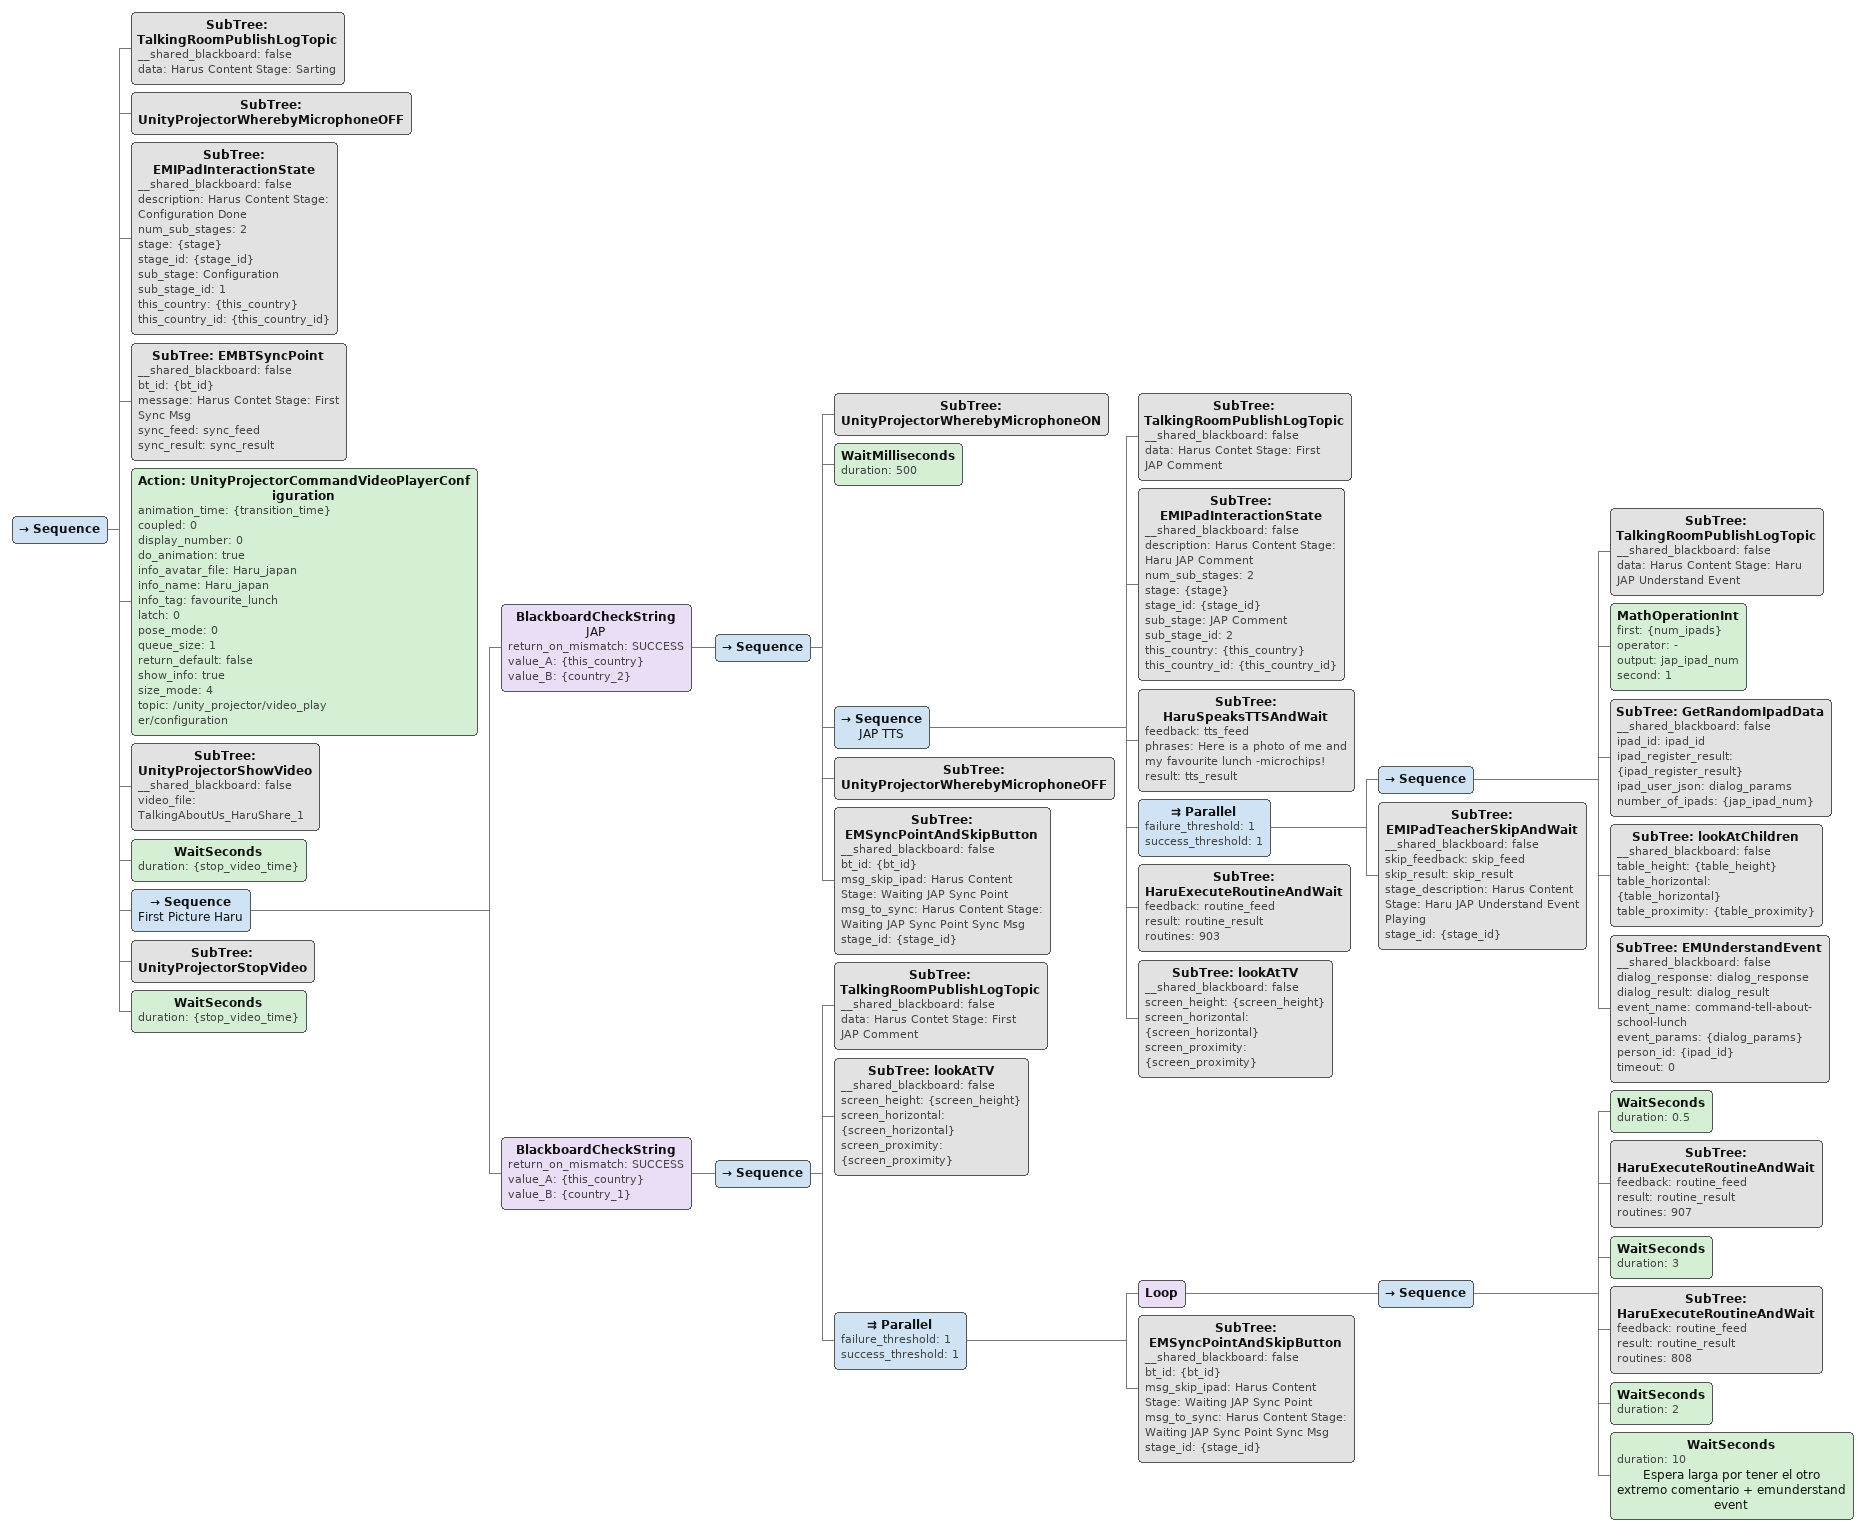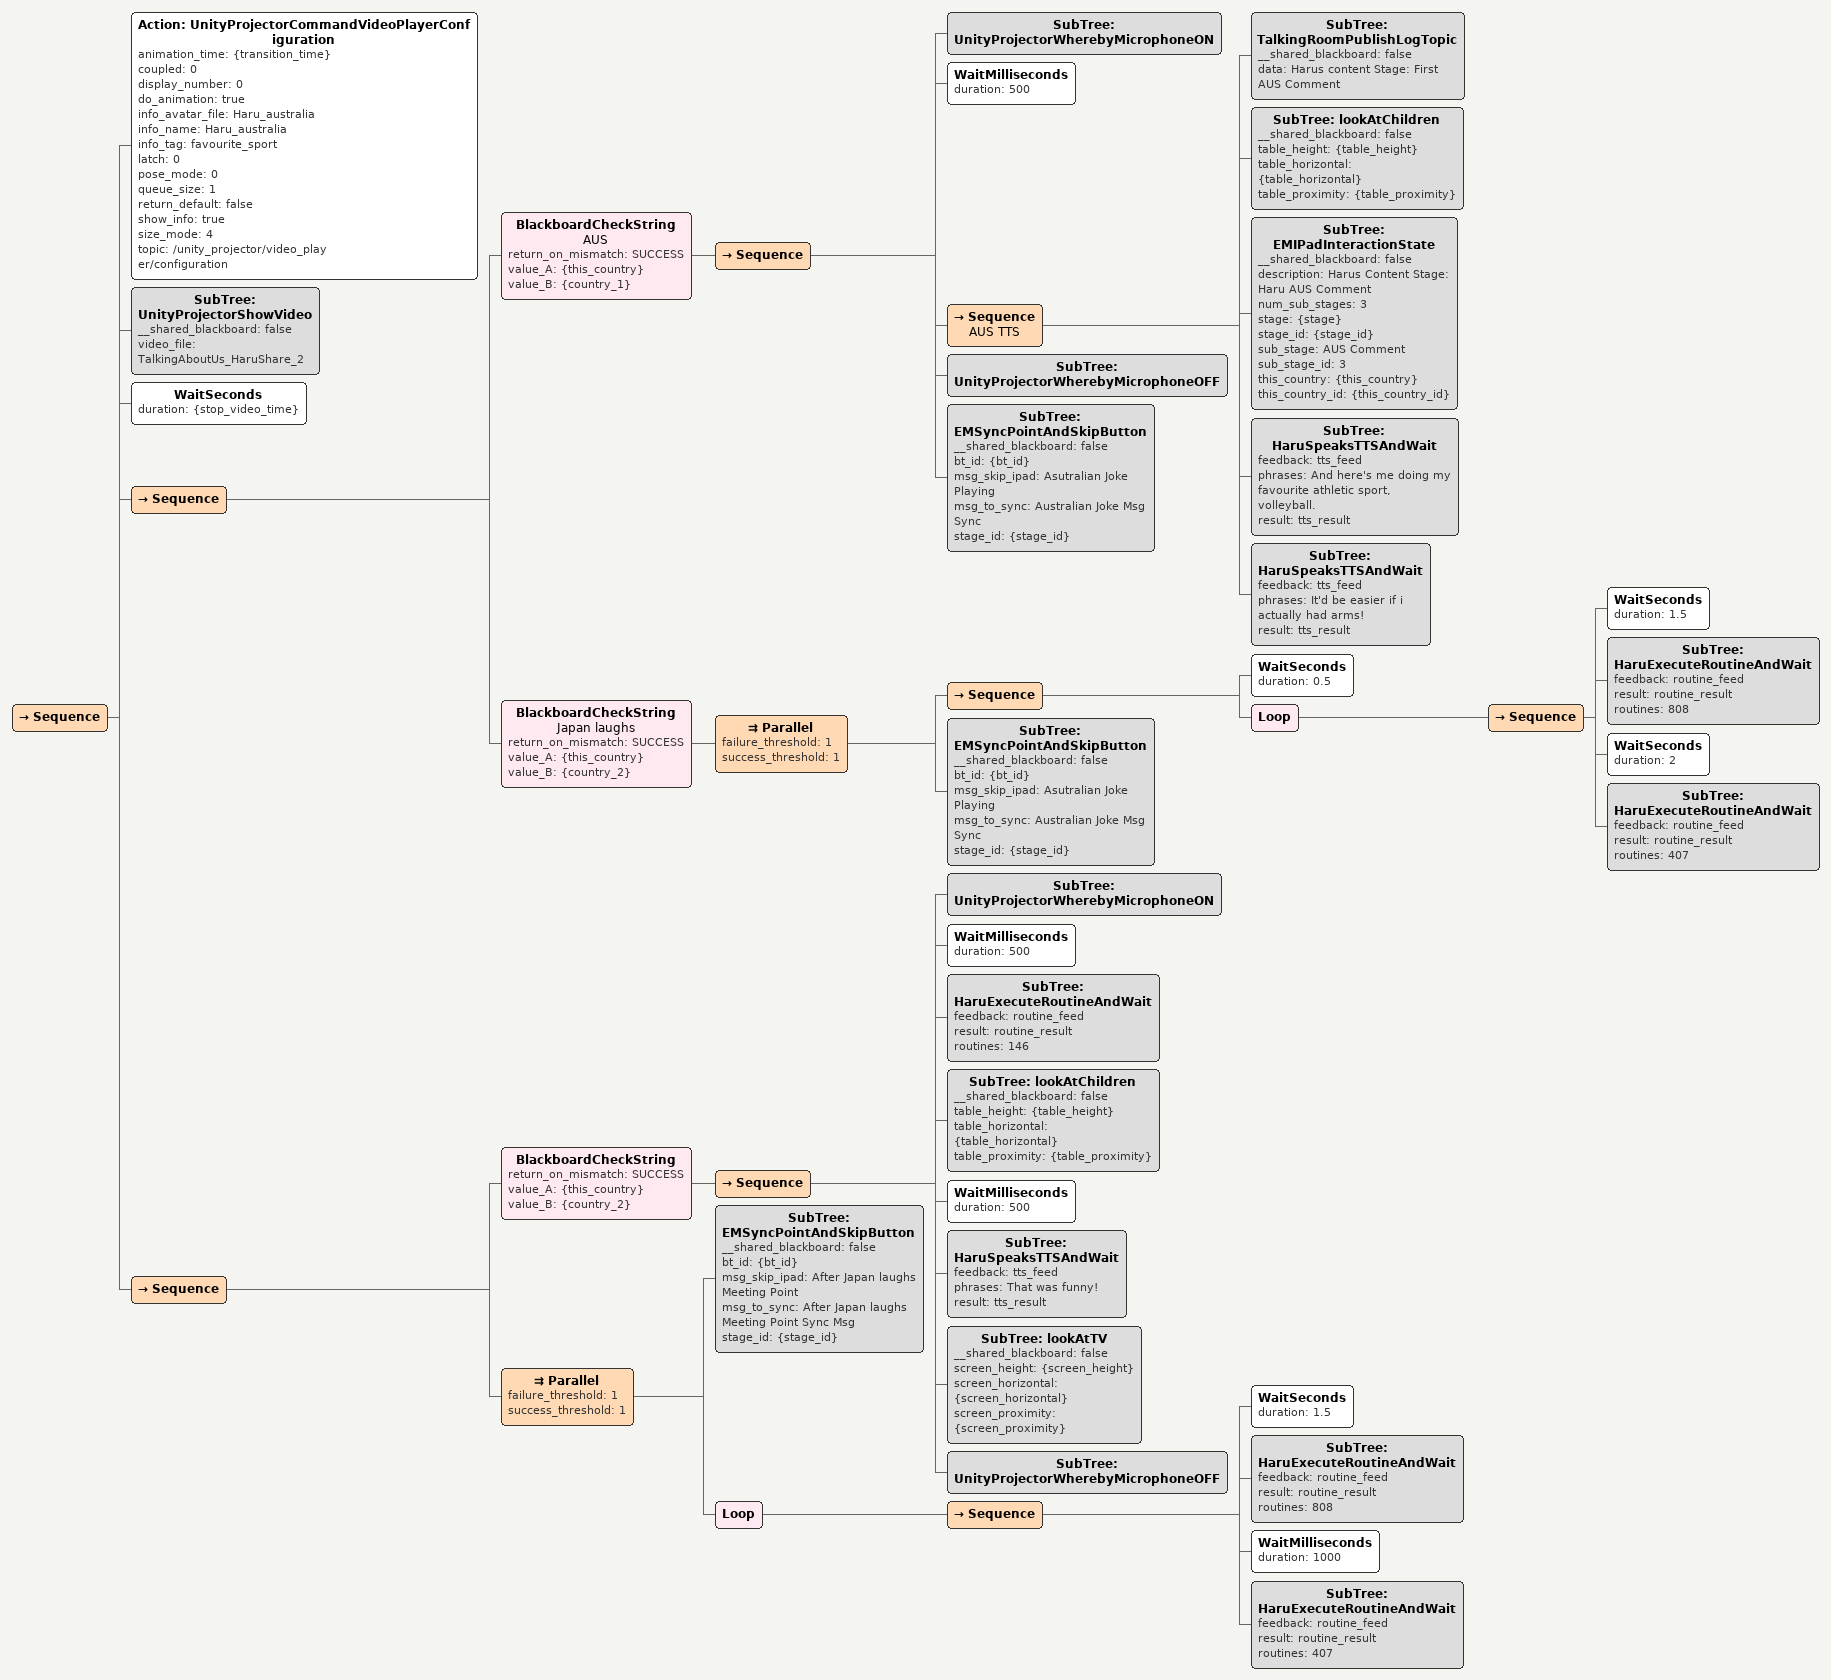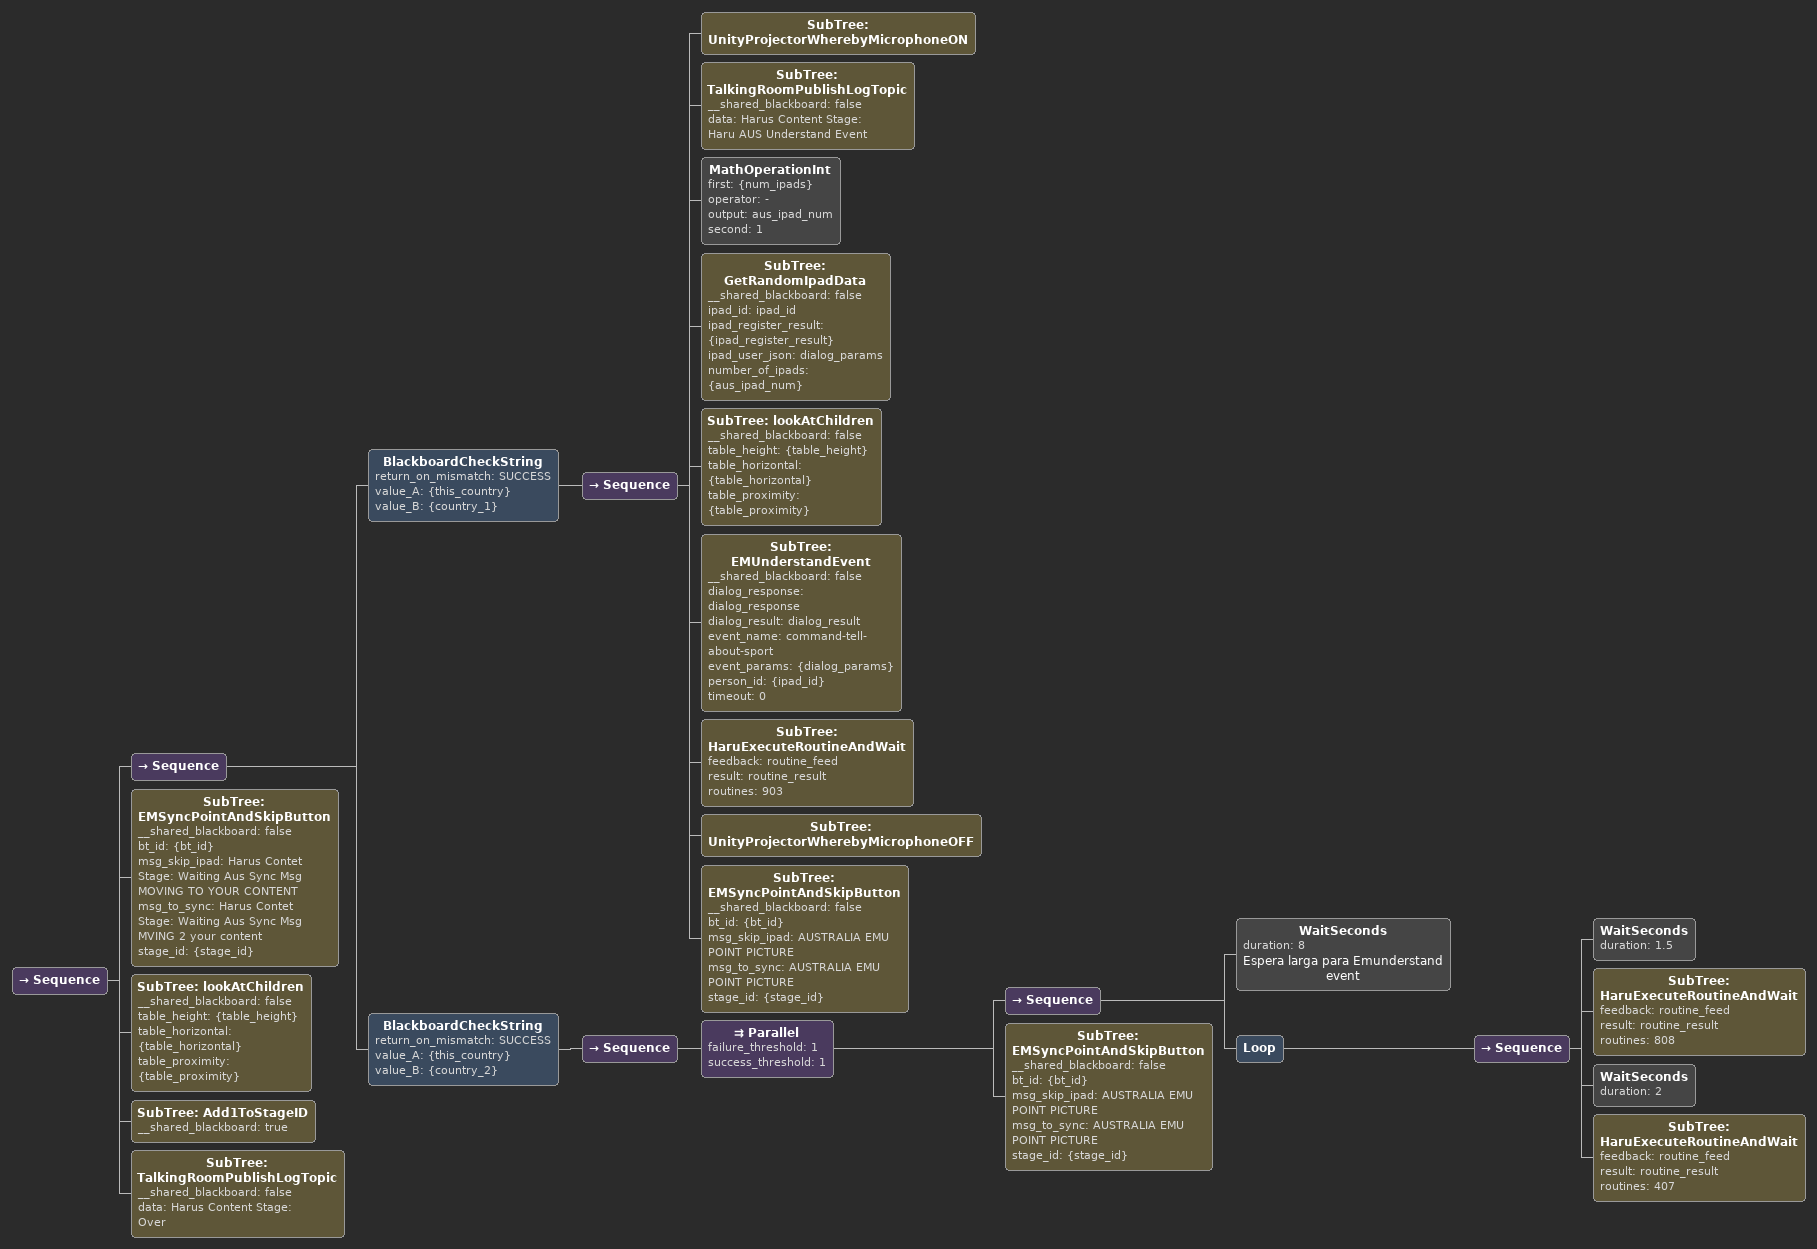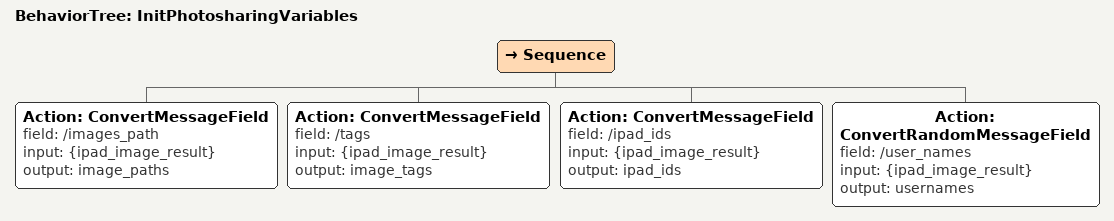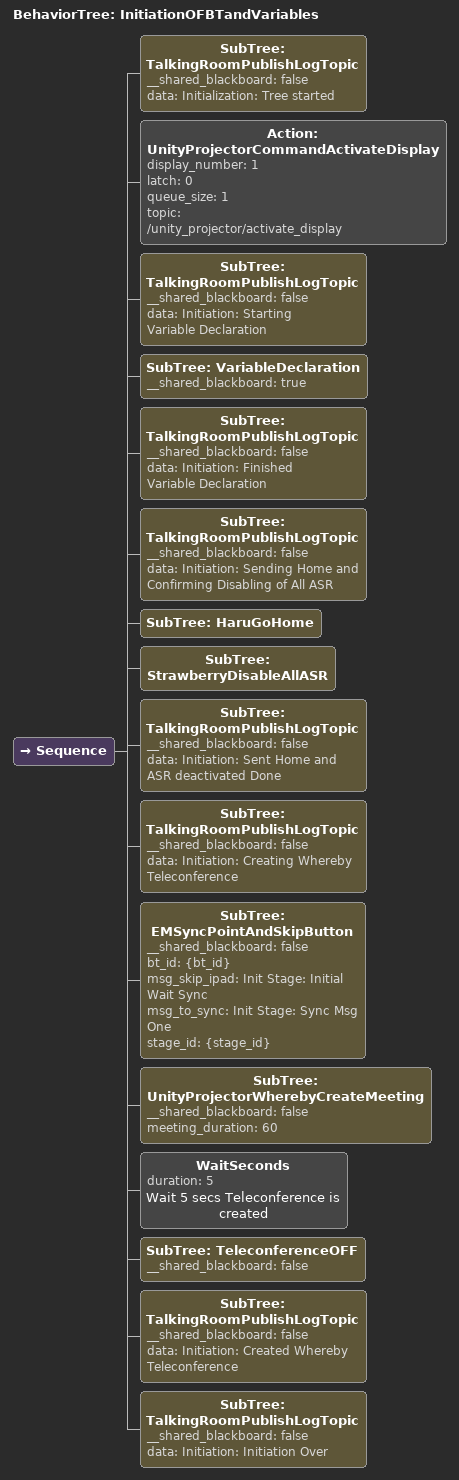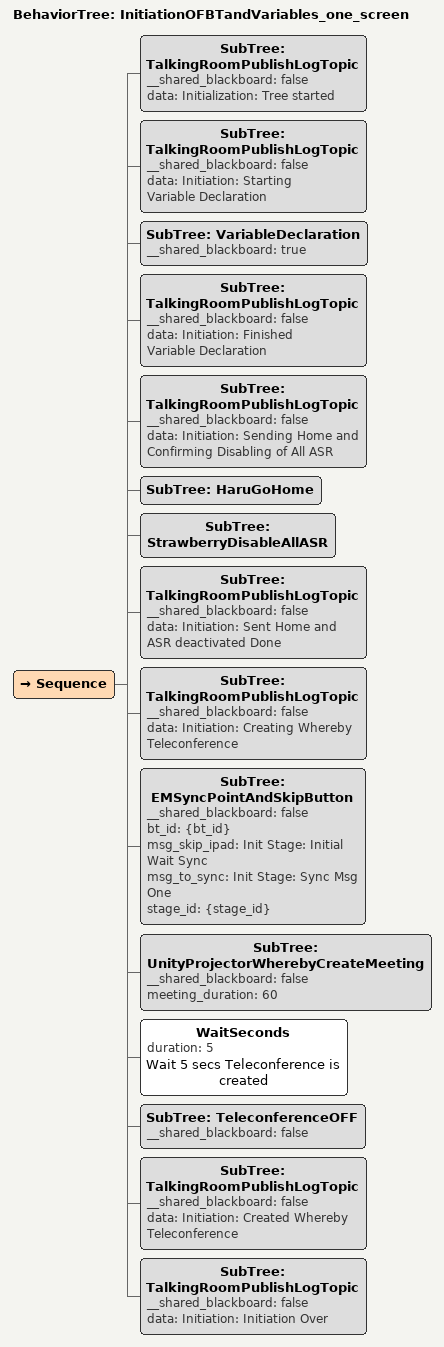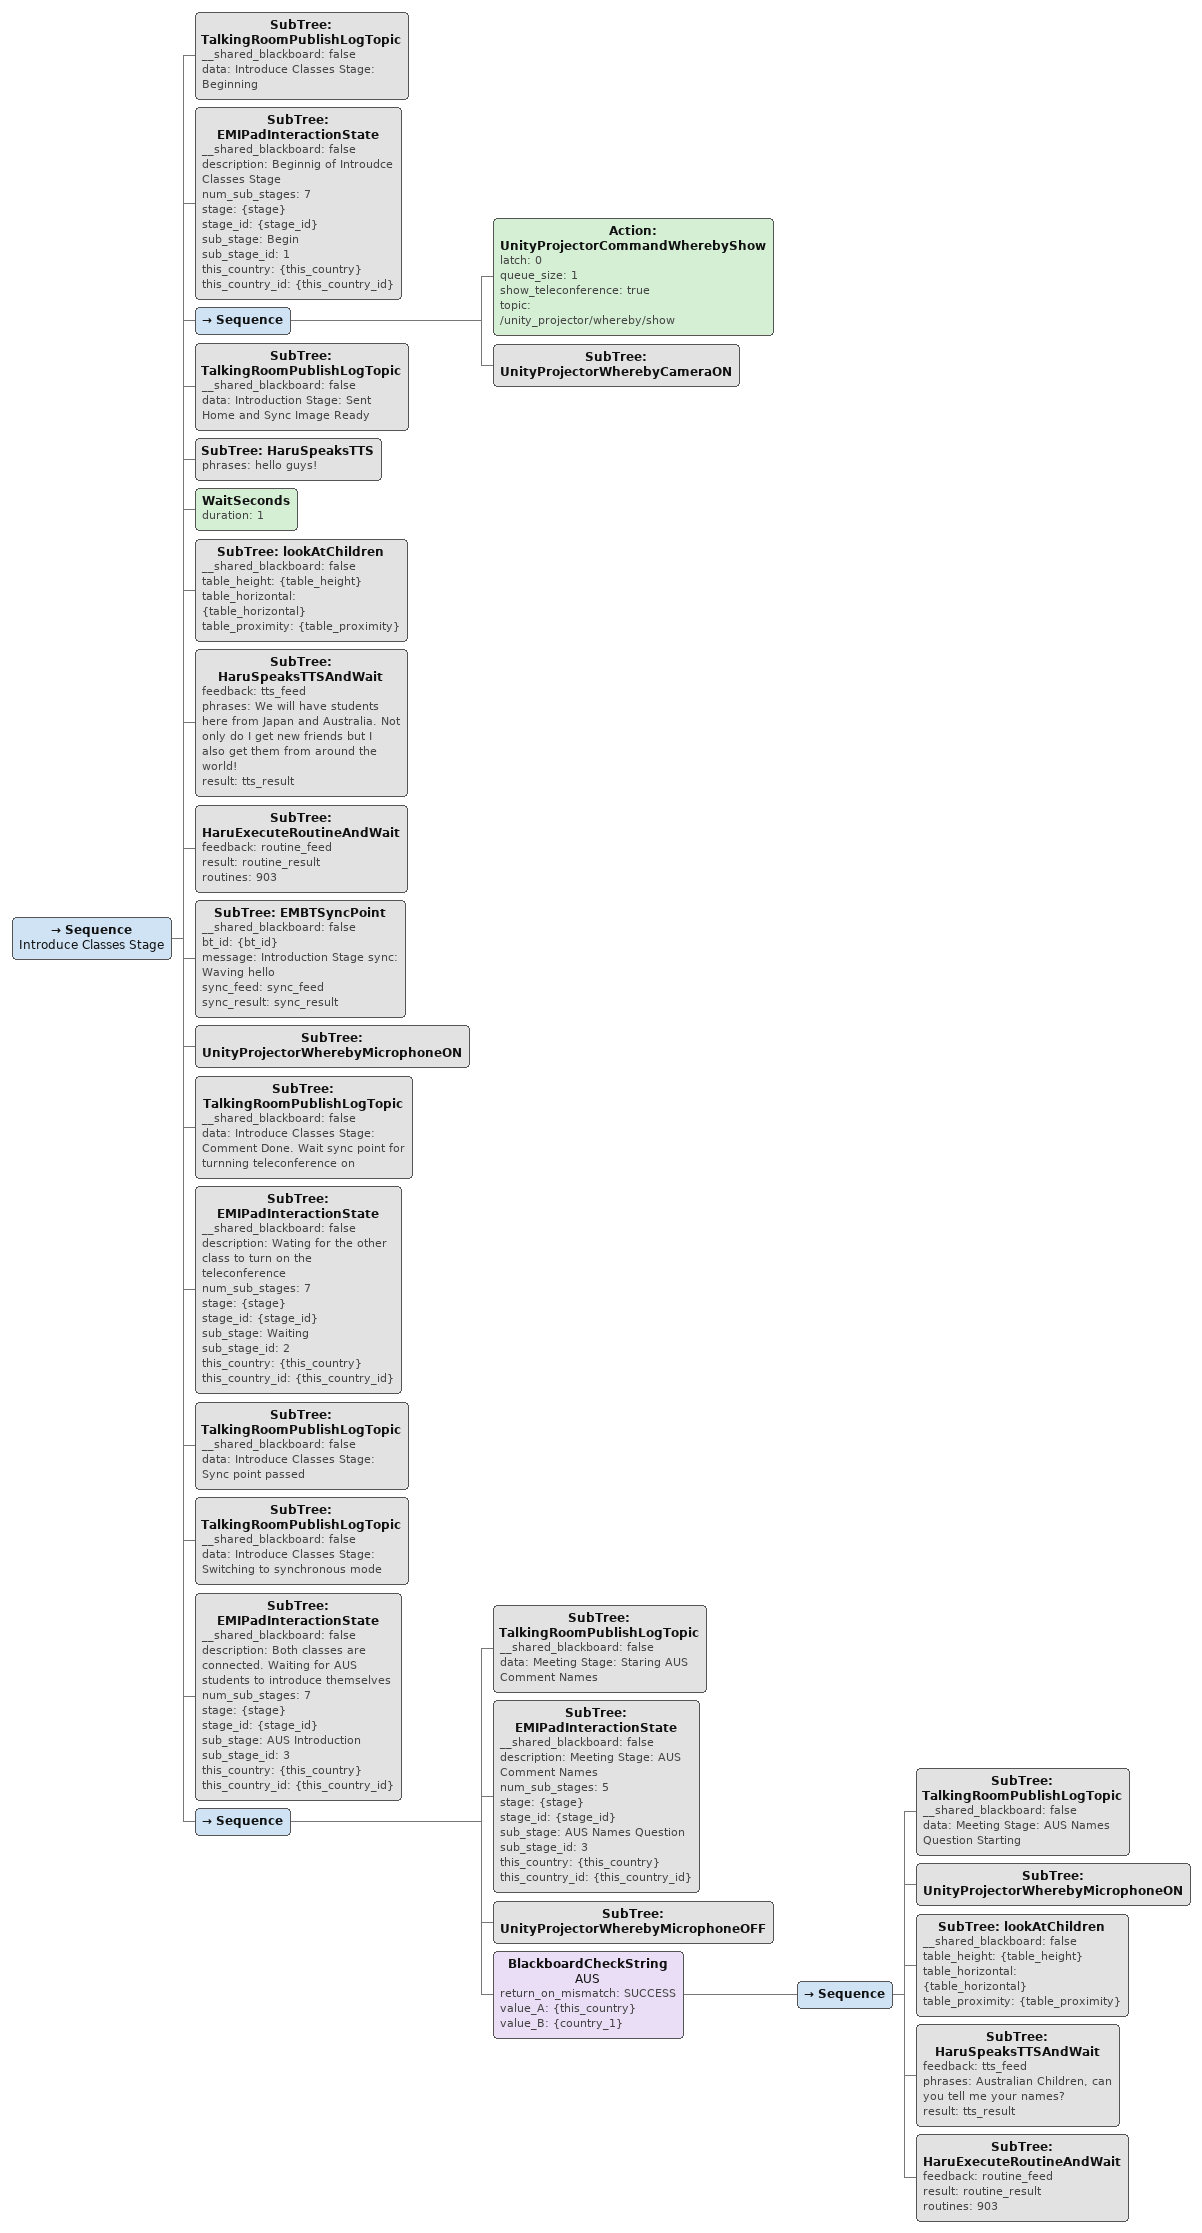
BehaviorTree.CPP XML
<Sequence>
    <SubTree ID="TalkingRoomPublishLogTopic" __shared_blackboard="false" data="Harus Content Stage: Sarting"/>
    <SubTree ID="UnityProjectorWherebyMicrophoneOFF"/>
    <SubTree ID="EMIPadInteractionState" __shared_blackboard="false" description="Harus Content Stage: Configuration Done" num_sub_stages="2" stage="{stage}" stage_id="{stage_id}" sub_stage="Configuration" sub_stage_id="1" this_country="{this_country}" this_country_id="{this_country_id}"/>
    <SubTree ID="EMBTSyncPoint" __shared_blackboard="false" bt_id="{bt_id}" message="Harus Contet Stage: First Sync Msg" sync_feed="sync_feed" sync_result="sync_result"/>
    <Action ID="UnityProjectorCommandVideoPlayerConfiguration" animation_time="{transition_time}" coupled="0" display_number="0" do_animation="true" info_avatar_file="Haru_japan" info_name="Haru_japan" info_tag="favourite_lunch" latch="0" pose_mode="0" queue_size="1" return_default="false" show_info="true" size_mode="4" topic="/unity_projector/video_player/configuration"/>
    <SubTree ID="UnityProjectorShowVideo" __shared_blackboard="false" video_file="TalkingAboutUs_HaruShare_1"/>
    <WaitSeconds duration="{stop_video_time}"/>
    <Sequence name="First Picture Haru">
        <BlackboardCheckString name="JAP" return_on_mismatch="SUCCESS" value_A="{this_country}" value_B="{country_2}">
            <Sequence>
                <SubTree ID="UnityProjectorWherebyMicrophoneON"/>
                <WaitMilliseconds duration="500"/>
                <Sequence name="JAP TTS">
                    <SubTree ID="TalkingRoomPublishLogTopic" __shared_blackboard="false" data="Harus Contet Stage: First JAP Comment"/>
                    <SubTree ID="EMIPadInteractionState" __shared_blackboard="false" description="Harus Content Stage: Haru JAP Comment" num_sub_stages="2" stage="{stage}" stage_id="{stage_id}" sub_stage="JAP Comment" sub_stage_id="2" this_country="{this_country}" this_country_id="{this_country_id}"/>
                    <SubTree ID="HaruSpeaksTTSAndWait" feedback="tts_feed" phrases="Here is a photo of me and my favourite lunch -microchips!" result="tts_result"/>
                    <Parallel failure_threshold="1" success_threshold="1">
                        <Sequence>
                            <SubTree ID="TalkingRoomPublishLogTopic" __shared_blackboard="false" data="Harus Content Stage: Haru JAP Understand Event"/>
                            <MathOperationInt first="{num_ipads}" operator="-" output="jap_ipad_num" second="1"/>
                            <SubTree ID="GetRandomIpadData" __shared_blackboard="false" ipad_id="ipad_id" ipad_register_result="{ipad_register_result}" ipad_user_json="dialog_params" number_of_ipads="{jap_ipad_num}"/>
                            <SubTree ID="lookAtChildren" __shared_blackboard="false" table_height="{table_height}" table_horizontal="{table_horizontal}" table_proximity="{table_proximity}"/>
                            <SubTree ID="EMUnderstandEvent" __shared_blackboard="false" dialog_response="dialog_response" dialog_result="dialog_result" event_name="command-tell-about-school-lunch" event_params="{dialog_params}" person_id="{ipad_id}" timeout="0"/>
                        </Sequence>
                        <SubTree ID="EMIPadTeacherSkipAndWait" __shared_blackboard="false" skip_feedback="skip_feed" skip_result="skip_result" stage_description="Harus Content Stage: Haru JAP Understand Event Playing" stage_id="{stage_id}"/>
                    </Parallel>
                    <SubTree ID="HaruExecuteRoutineAndWait" feedback="routine_feed" result="routine_result" routines="903"/>
                    <SubTree ID="lookAtTV" __shared_blackboard="false" screen_height="{screen_height}" screen_horizontal="{screen_horizontal}" screen_proximity="{screen_proximity}"/>
                </Sequence>
                <SubTree ID="UnityProjectorWherebyMicrophoneOFF"/>
                <SubTree ID="EMSyncPointAndSkipButton" __shared_blackboard="false" bt_id="{bt_id}" msg_skip_ipad="Harus Content Stage: Waiting JAP Sync Point" msg_to_sync="Harus Content Stage: Waiting JAP Sync Point Sync Msg" stage_id="{stage_id}"/>
            </Sequence>
        </BlackboardCheckString>
        <BlackboardCheckString return_on_mismatch="SUCCESS" value_A="{this_country}" value_B="{country_1}">
            <Sequence>
                <SubTree ID="TalkingRoomPublishLogTopic" __shared_blackboard="false" data="Harus Contet Stage: First JAP Comment"/>
                <SubTree ID="lookAtTV" __shared_blackboard="false" screen_height="{screen_height}" screen_horizontal="{screen_horizontal}" screen_proximity="{screen_proximity}"/>
                <Parallel failure_threshold="1" success_threshold="1">
                    <Loop>
                        <Sequence>
                            <WaitSeconds duration="0.5"/>
                            <SubTree ID="HaruExecuteRoutineAndWait" feedback="routine_feed" result="routine_result" routines="907"/>
                            <WaitSeconds duration="3"/>
                            <SubTree ID="HaruExecuteRoutineAndWait" feedback="routine_feed" result="routine_result" routines="808"/>
                            <WaitSeconds duration="2"/>
                            <WaitSeconds duration="10" name="Espera larga por tener el otro extremo comentario + emunderstand event"/>
                        </Sequence>
                    </Loop>
                    <SubTree ID="EMSyncPointAndSkipButton" __shared_blackboard="false" bt_id="{bt_id}" msg_skip_ipad="Harus Content Stage: Waiting JAP Sync Point" msg_to_sync="Harus Content Stage: Waiting JAP Sync Point Sync Msg" stage_id="{stage_id}"/>
                </Parallel>
            </Sequence>
        </BlackboardCheckString>
    </Sequence>
    <SubTree ID="UnityProjectorStopVideo"/>
    <WaitSeconds duration="{stop_video_time}"/>
</Sequence>

<Sequence>
    <Action ID="UnityProjectorCommandVideoPlayerConfiguration" animation_time="{transition_time}" coupled="0" display_number="0" do_animation="true" info_avatar_file="Haru_australia" info_name="Haru_australia" info_tag="favourite_sport" latch="0" pose_mode="0" queue_size="1" return_default="false" show_info="true" size_mode="4" topic="/unity_projector/video_player/configuration"/>
    <SubTree ID="UnityProjectorShowVideo" __shared_blackboard="false" video_file="TalkingAboutUs_HaruShare_2"/>
    <WaitSeconds duration="{stop_video_time}"/>
    <Sequence>
        <BlackboardCheckString name="AUS" return_on_mismatch="SUCCESS" value_A="{this_country}" value_B="{country_1}">
            <Sequence>
                <SubTree ID="UnityProjectorWherebyMicrophoneON"/>
                <WaitMilliseconds duration="500"/>
                <Sequence name="AUS TTS">
                    <SubTree ID="TalkingRoomPublishLogTopic" __shared_blackboard="false" data="Harus content Stage: First AUS Comment"/>
                    <SubTree ID="lookAtChildren" __shared_blackboard="false" table_height="{table_height}" table_horizontal="{table_horizontal}" table_proximity="{table_proximity}"/>
                    <SubTree ID="EMIPadInteractionState" __shared_blackboard="false" description="Harus Content Stage: Haru AUS Comment" num_sub_stages="3" stage="{stage}" stage_id="{stage_id}" sub_stage="AUS Comment" sub_stage_id="3" this_country="{this_country}" this_country_id="{this_country_id}"/>
                    <SubTree ID="HaruSpeaksTTSAndWait" feedback="tts_feed" phrases="And here's me doing my favourite athletic sport, volleyball." result="tts_result"/>
                    <SubTree ID="HaruSpeaksTTSAndWait" feedback="tts_feed" phrases="It'd be easier if i actually had arms!" result="tts_result"/>
                </Sequence>
                <SubTree ID="UnityProjectorWherebyMicrophoneOFF"/>
                <SubTree ID="EMSyncPointAndSkipButton" __shared_blackboard="false" bt_id="{bt_id}" msg_skip_ipad="Asutralian Joke Playing" msg_to_sync="Australian Joke Msg Sync" stage_id="{stage_id}"/>
            </Sequence>
        </BlackboardCheckString>
        <BlackboardCheckString name="Japan laughs" return_on_mismatch="SUCCESS" value_A="{this_country}" value_B="{country_2}">
            <Parallel failure_threshold="1" success_threshold="1">
                <Sequence>
                    <WaitSeconds duration="0.5"/>
                    <Loop>
                        <Sequence>
                            <WaitSeconds duration="1.5"/>
                            <SubTree ID="HaruExecuteRoutineAndWait" feedback="routine_feed" result="routine_result" routines="808"/>
                            <WaitSeconds duration="2"/>
                            <SubTree ID="HaruExecuteRoutineAndWait" feedback="routine_feed" result="routine_result" routines="407"/>
                        </Sequence>
                    </Loop>
                </Sequence>
                <SubTree ID="EMSyncPointAndSkipButton" __shared_blackboard="false" bt_id="{bt_id}" msg_skip_ipad="Asutralian Joke Playing" msg_to_sync="Australian Joke Msg Sync" stage_id="{stage_id}"/>
            </Parallel>
        </BlackboardCheckString>
    </Sequence>
    <Sequence>
        <BlackboardCheckString return_on_mismatch="SUCCESS" value_A="{this_country}" value_B="{country_2}">
            <Sequence>
                <SubTree ID="UnityProjectorWherebyMicrophoneON"/>
                <WaitMilliseconds duration="500"/>
                <SubTree ID="HaruExecuteRoutineAndWait" feedback="routine_feed" result="routine_result" routines="146"/>
                <SubTree ID="lookAtChildren" __shared_blackboard="false" table_height="{table_height}" table_horizontal="{table_horizontal}" table_proximity="{table_proximity}"/>
                <WaitMilliseconds duration="500"/>
                <SubTree ID="HaruSpeaksTTSAndWait" feedback="tts_feed" phrases="That was funny!" result="tts_result"/>
                <SubTree ID="lookAtTV" __shared_blackboard="false" screen_height="{screen_height}" screen_horizontal="{screen_horizontal}" screen_proximity="{screen_proximity}"/>
                <SubTree ID="UnityProjectorWherebyMicrophoneOFF"/>
            </Sequence>
        </BlackboardCheckString>
        <Parallel failure_threshold="1" success_threshold="1">
            <SubTree ID="EMSyncPointAndSkipButton" __shared_blackboard="false" bt_id="{bt_id}" msg_skip_ipad="After Japan laughs Meeting Point" msg_to_sync="After Japan laughs Meeting Point Sync Msg" stage_id="{stage_id}"/>
            <Loop>
                <Sequence>
                    <WaitSeconds duration="1.5"/>
                    <SubTree ID="HaruExecuteRoutineAndWait" feedback="routine_feed" result="routine_result" routines="808"/>
                    <WaitMilliseconds duration="1000"/>
                    <SubTree ID="HaruExecuteRoutineAndWait" feedback="routine_feed" result="routine_result" routines="407"/>
                </Sequence>
            </Loop>
        </Parallel>
    </Sequence>
</Sequence>

<Sequence>
    <Sequence>
        <BlackboardCheckString return_on_mismatch="SUCCESS" value_A="{this_country}" value_B="{country_1}">
            <Sequence>
                <SubTree ID="UnityProjectorWherebyMicrophoneON"/>
                <SubTree ID="TalkingRoomPublishLogTopic" __shared_blackboard="false" data="Harus Content Stage: Haru AUS Understand Event"/>
                <MathOperationInt first="{num_ipads}" operator="-" output="aus_ipad_num" second="1"/>
                <SubTree ID="GetRandomIpadData" __shared_blackboard="false" ipad_id="ipad_id" ipad_register_result="{ipad_register_result}" ipad_user_json="dialog_params" number_of_ipads="{aus_ipad_num}"/>
                <SubTree ID="lookAtChildren" __shared_blackboard="false" table_height="{table_height}" table_horizontal="{table_horizontal}" table_proximity="{table_proximity}"/>
                <SubTree ID="EMUnderstandEvent" __shared_blackboard="false" dialog_response="dialog_response" dialog_result="dialog_result" event_name="command-tell-about-sport" event_params="{dialog_params}" person_id="{ipad_id}" timeout="0"/>
                <SubTree ID="HaruExecuteRoutineAndWait" feedback="routine_feed" result="routine_result" routines="903"/>
                <SubTree ID="UnityProjectorWherebyMicrophoneOFF"/>
                <SubTree ID="EMSyncPointAndSkipButton" __shared_blackboard="false" bt_id="{bt_id}" msg_skip_ipad="AUSTRALIA EMU POINT PICTURE" msg_to_sync="AUSTRALIA EMU POINT PICTURE" stage_id="{stage_id}"/>
            </Sequence>
        </BlackboardCheckString>
        <BlackboardCheckString return_on_mismatch="SUCCESS" value_A="{this_country}" value_B="{country_2}">
            <Sequence>
                <Parallel failure_threshold="1" success_threshold="1">
                    <Sequence>
                        <WaitSeconds duration="8" name="Espera larga para Emunderstand event"/>
                        <Loop>
                            <Sequence>
                                <WaitSeconds duration="1.5"/>
                                <SubTree ID="HaruExecuteRoutineAndWait" feedback="routine_feed" result="routine_result" routines="808"/>
                                <WaitSeconds duration="2"/>
                                <SubTree ID="HaruExecuteRoutineAndWait" feedback="routine_feed" result="routine_result" routines="407"/>
                            </Sequence>
                        </Loop>
                    </Sequence>
                    <SubTree ID="EMSyncPointAndSkipButton" __shared_blackboard="false" bt_id="{bt_id}" msg_skip_ipad="AUSTRALIA EMU POINT PICTURE" msg_to_sync="AUSTRALIA EMU POINT PICTURE" stage_id="{stage_id}"/>
                </Parallel>
            </Sequence>
        </BlackboardCheckString>
    </Sequence>
    <SubTree ID="EMSyncPointAndSkipButton" __shared_blackboard="false" bt_id="{bt_id}" msg_skip_ipad="Harus Contet Stage: Waiting Aus Sync Msg MOVING TO YOUR CONTENT " msg_to_sync="Harus Contet Stage: Waiting Aus Sync Msg MVING 2 your content" stage_id="{stage_id}"/>
    <SubTree ID="lookAtChildren" __shared_blackboard="false" table_height="{table_height}" table_horizontal="{table_horizontal}" table_proximity="{table_proximity}"/>
    <SubTree ID="Add1ToStageID" __shared_blackboard="true"/>
    <SubTree ID="TalkingRoomPublishLogTopic" __shared_blackboard="false" data="Harus Content Stage: Over"/>
</Sequence>

<BehaviorTree ID="InitPhotosharingVariables">
    <Sequence>
        <Action ID="ConvertMessageField" field="/images_path" input="{ipad_image_result}" output="image_paths"/>
        <Action ID="ConvertMessageField" field="/tags" input="{ipad_image_result}" output="image_tags"/>
        <Action ID="ConvertMessageField" field="/ipad_ids" input="{ipad_image_result}" output="ipad_ids"/>
        <Action ID="ConvertRandomMessageField" field="/user_names" input="{ipad_image_result}" output="usernames"/>
    </Sequence>
</BehaviorTree>

<BehaviorTree ID="InitiationOFBTandVariables">
    <Sequence>
        <SubTree ID="TalkingRoomPublishLogTopic" __shared_blackboard="false" data="Initialization: Tree started"/>
        <Action ID="UnityProjectorCommandActivateDisplay" display_number="1" latch="0" queue_size="1" topic="/unity_projector/activate_display"/>
        <SubTree ID="TalkingRoomPublishLogTopic" __shared_blackboard="false" data="Initiation: Starting Variable Declaration"/>
        <SubTree ID="VariableDeclaration" __shared_blackboard="true"/>
        <SubTree ID="TalkingRoomPublishLogTopic" __shared_blackboard="false" data="Initiation: Finished Variable Declaration"/>
        <SubTree ID="TalkingRoomPublishLogTopic" __shared_blackboard="false" data="Initiation: Sending Home and Confirming Disabling of All ASR"/>
        <SubTree ID="HaruGoHome"/>
        <SubTree ID="StrawberryDisableAllASR"/>
        <SubTree ID="TalkingRoomPublishLogTopic" __shared_blackboard="false" data="Initiation: Sent Home and ASR deactivated Done"/>
        <SubTree ID="TalkingRoomPublishLogTopic" __shared_blackboard="false" data="Initiation: Creating Whereby Teleconference"/>
        <SubTree ID="EMSyncPointAndSkipButton" __shared_blackboard="false" bt_id="{bt_id}" msg_skip_ipad="Init Stage: Initial Wait Sync" msg_to_sync="Init Stage: Sync Msg One" stage_id="{stage_id}"/>
        <SubTree ID="UnityProjectorWherebyCreateMeeting" __shared_blackboard="false" meeting_duration="60"/>
        <WaitSeconds duration="5" name="Wait 5 secs Teleconference is created"/>
        <SubTree ID="TeleconferenceOFF" __shared_blackboard="false"/>
        <SubTree ID="TalkingRoomPublishLogTopic" __shared_blackboard="false" data="Initiation: Created Whereby Teleconference"/>
        <SubTree ID="TalkingRoomPublishLogTopic" __shared_blackboard="false" data="Initiation: Initiation Over"/>
    </Sequence>
</BehaviorTree>

<BehaviorTree ID="InitiationOFBTandVariables_one_screen">
    <Sequence>
        <SubTree ID="TalkingRoomPublishLogTopic" __shared_blackboard="false" data="Initialization: Tree started"/>
        <SubTree ID="TalkingRoomPublishLogTopic" __shared_blackboard="false" data="Initiation: Starting Variable Declaration"/>
        <SubTree ID="VariableDeclaration" __shared_blackboard="true"/>
        <SubTree ID="TalkingRoomPublishLogTopic" __shared_blackboard="false" data="Initiation: Finished Variable Declaration"/>
        <SubTree ID="TalkingRoomPublishLogTopic" __shared_blackboard="false" data="Initiation: Sending Home and Confirming Disabling of All ASR"/>
        <SubTree ID="HaruGoHome"/>
        <SubTree ID="StrawberryDisableAllASR"/>
        <SubTree ID="TalkingRoomPublishLogTopic" __shared_blackboard="false" data="Initiation: Sent Home and ASR deactivated Done"/>
        <SubTree ID="TalkingRoomPublishLogTopic" __shared_blackboard="false" data="Initiation: Creating Whereby Teleconference"/>
        <SubTree ID="EMSyncPointAndSkipButton" __shared_blackboard="false" bt_id="{bt_id}" msg_skip_ipad="Init Stage: Initial Wait Sync" msg_to_sync="Init Stage: Sync Msg One" stage_id="{stage_id}"/>
        <SubTree ID="UnityProjectorWherebyCreateMeeting" __shared_blackboard="false" meeting_duration="60"/>
        <WaitSeconds duration="5" name="Wait 5 secs Teleconference is created"/>
        <SubTree ID="TeleconferenceOFF" __shared_blackboard="false"/>
        <SubTree ID="TalkingRoomPublishLogTopic" __shared_blackboard="false" data="Initiation: Created Whereby Teleconference"/>
        <SubTree ID="TalkingRoomPublishLogTopic" __shared_blackboard="false" data="Initiation: Initiation Over"/>
    </Sequence>
</BehaviorTree>

<Sequence name="Introduce Classes Stage">
    <SubTree ID="TalkingRoomPublishLogTopic" __shared_blackboard="false" data="Introduce Classes Stage: Beginning"/>
    <SubTree ID="EMIPadInteractionState" __shared_blackboard="false" description="Beginnig of Introudce Classes Stage" num_sub_stages="7" stage="{stage}" stage_id="{stage_id}" sub_stage="Begin" sub_stage_id="1" this_country="{this_country}" this_country_id="{this_country_id}"/>
    <Sequence>
        <Action ID="UnityProjectorCommandWherebyShow" latch="0" queue_size="1" show_teleconference="true" topic="/unity_projector/whereby/show"/>
        <SubTree ID="UnityProjectorWherebyCameraON"/>
    </Sequence>
    <SubTree ID="TalkingRoomPublishLogTopic" __shared_blackboard="false" data="Introduction Stage: Sent Home and Sync Image Ready"/>
    <SubTree ID="HaruSpeaksTTS" phrases="hello guys!"/>
    <WaitSeconds duration="1"/>
    <SubTree ID="lookAtChildren" __shared_blackboard="false" table_height="{table_height}" table_horizontal="{table_horizontal}" table_proximity="{table_proximity}"/>
    <SubTree ID="HaruSpeaksTTSAndWait" feedback="tts_feed" phrases="We will have students here from Japan and Australia. Not only do I get new friends but I also get them from around the world!" result="tts_result"/>
    <SubTree ID="HaruExecuteRoutineAndWait" feedback="routine_feed" result="routine_result" routines="903"/>
    <SubTree ID="EMBTSyncPoint" __shared_blackboard="false" bt_id="{bt_id}" message="Introduction Stage sync: Waving hello" sync_feed="sync_feed" sync_result="sync_result"/>
    <SubTree ID="UnityProjectorWherebyMicrophoneON"/>
    <SubTree ID="TalkingRoomPublishLogTopic" __shared_blackboard="false" data="Introduce Classes Stage: Comment Done. Wait sync point for turnning teleconference on"/>
    <SubTree ID="EMIPadInteractionState" __shared_blackboard="false" description="Wating for the other class to turn on the teleconference" num_sub_stages="7" stage="{stage}" stage_id="{stage_id}" sub_stage="Waiting" sub_stage_id="2" this_country="{this_country}" this_country_id="{this_country_id}"/>
    <SubTree ID="TalkingRoomPublishLogTopic" __shared_blackboard="false" data="Introduce Classes Stage: Sync point passed"/>
    <SubTree ID="TalkingRoomPublishLogTopic" __shared_blackboard="false" data="Introduce Classes Stage: Switching to synchronous mode"/>
    <SubTree ID="EMIPadInteractionState" __shared_blackboard="false" description="Both classes are connected. Waiting for AUS students to introduce themselves" num_sub_stages="7" stage="{stage}" stage_id="{stage_id}" sub_stage="AUS Introduction" sub_stage_id="3" this_country="{this_country}" this_country_id="{this_country_id}"/>
    <Sequence>
        <SubTree ID="TalkingRoomPublishLogTopic" __shared_blackboard="false" data="Meeting Stage: Staring AUS Comment Names"/>
        <SubTree ID="EMIPadInteractionState" __shared_blackboard="false" description="Meeting Stage: AUS Comment Names" num_sub_stages="5" stage="{stage}" stage_id="{stage_id}" sub_stage="AUS Names Question" sub_stage_id="3" this_country="{this_country}" this_country_id="{this_country_id}"/>
        <SubTree ID="UnityProjectorWherebyMicrophoneOFF"/>
        <BlackboardCheckString name="AUS" return_on_mismatch="SUCCESS" value_A="{this_country}" value_B="{country_1}">
            <Sequence>
                <SubTree ID="TalkingRoomPublishLogTopic" __shared_blackboard="false" data="Meeting Stage: AUS Names Question Starting"/>
                <SubTree ID="UnityProjectorWherebyMicrophoneON"/>
                <SubTree ID="lookAtChildren" __shared_blackboard="false" table_height="{table_height}" table_horizontal="{table_horizontal}" table_proximity="{table_proximity}"/>
                <SubTree ID="HaruSpeaksTTSAndWait" feedback="tts_feed" phrases="Australian Children, can you tell me your names?" result="tts_result"/>
                <SubTree ID="HaruExecuteRoutineAndWait" feedback="routine_feed" result="routine_result" routines="903"/>
            </Sequence>
        </BlackboardCheckString>
    </Sequence>
</Sequence>
